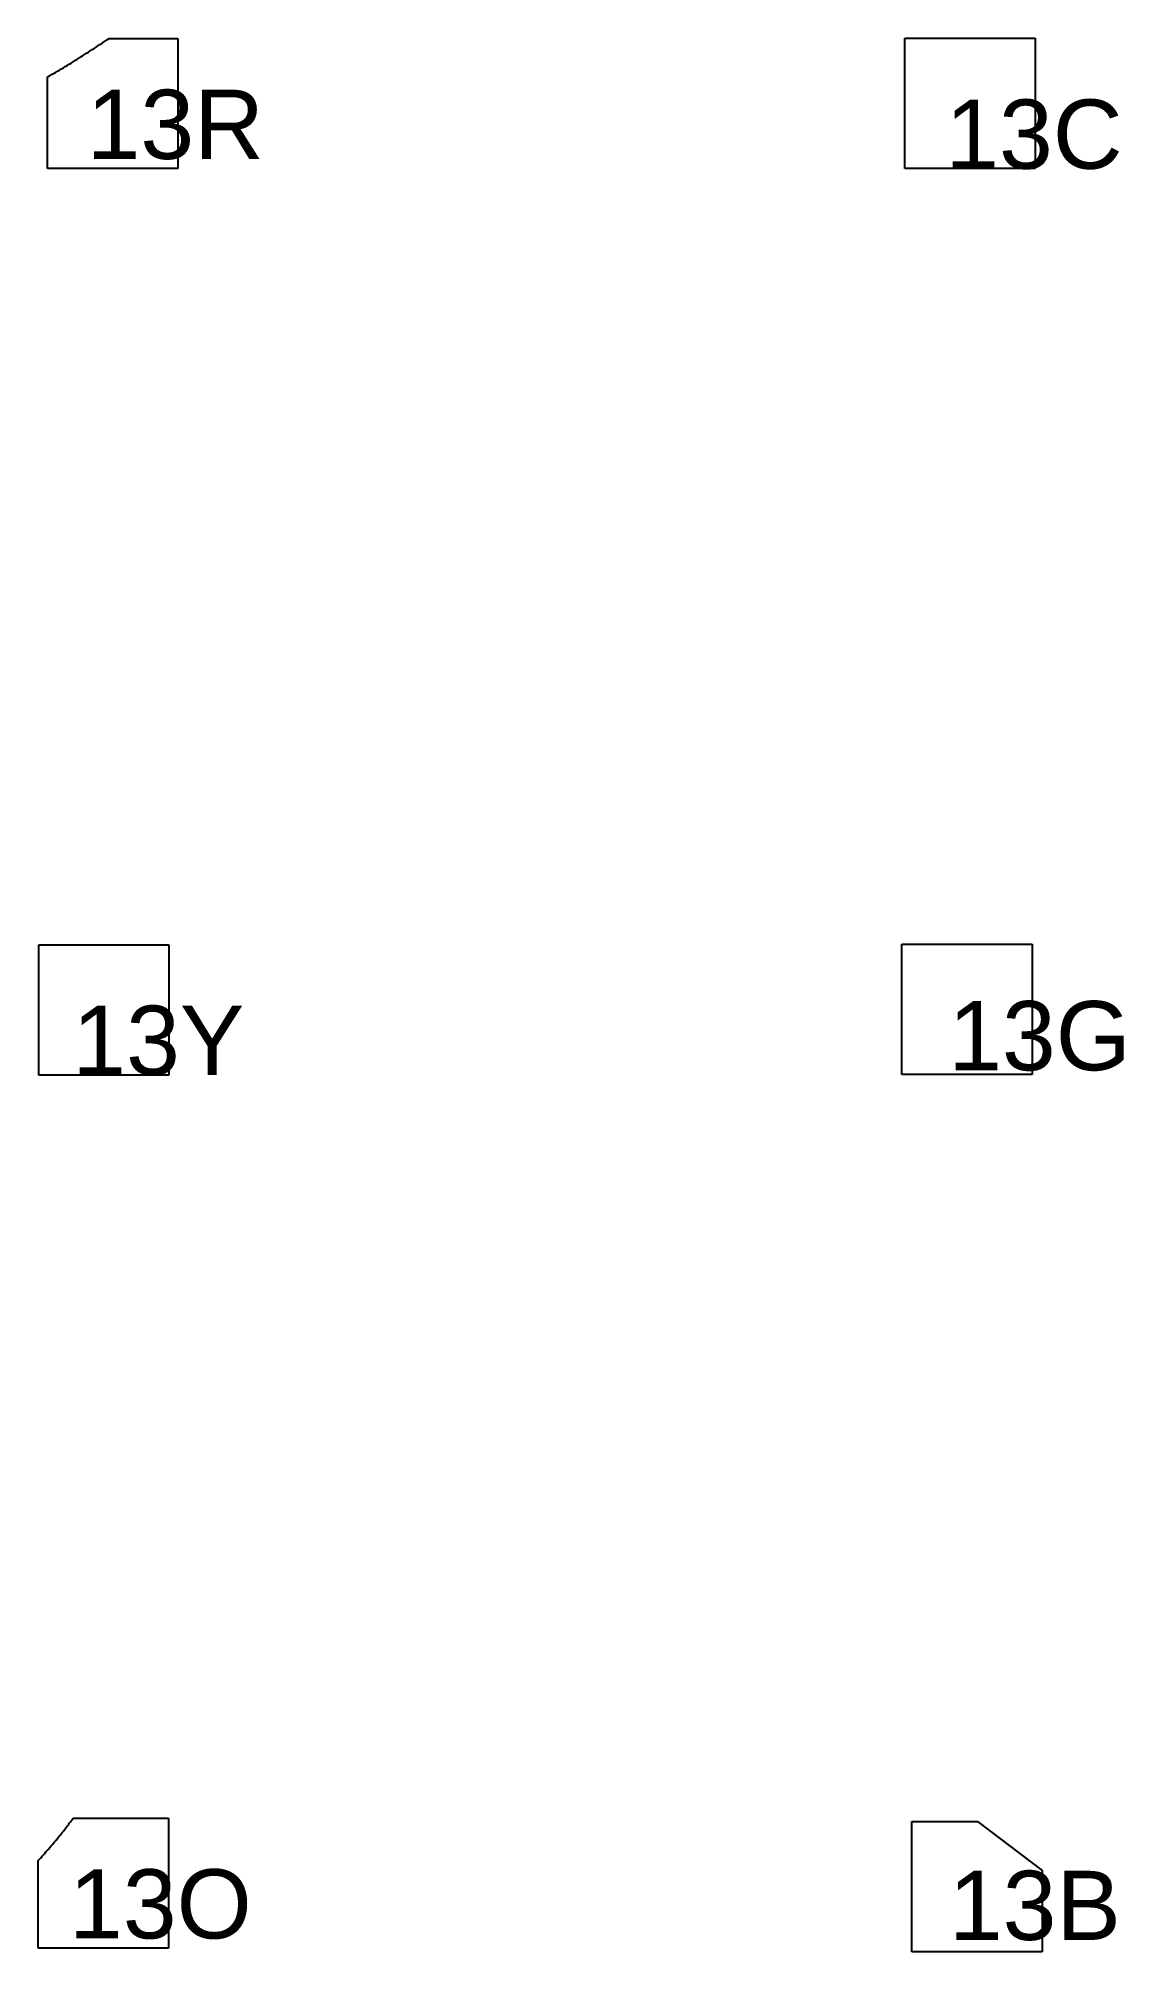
# Model space of a CAD drawing. Header units: millimetres. Extents: x 2.3 to 9, y 2.7 to 14.4.
import ezdxf

# ---------------------------------------------------------------- set-up
doc = ezdxf.new("R2010")
doc.units = ezdxf.units.MM
doc.header["$MEASUREMENT"] = 0
doc.layers.add('CUT', color=1, linetype='Continuous')
doc.layers.add('DISPLAY', color=163, linetype='Continuous')

msp = doc.modelspace()

# ---------------------------------------------------------------- linework, layer by layer
at = {"layer": 'CUT'}
for p, q in [((2.783, 14.434), (3.204, 14.434)), ((3.204, 14.434), (3.204, 13.634)), ((7.672, 14.435), (8.472, 14.435)), ((7.672, 13.635), (7.672, 14.435)), ((8.472, 14.435), (8.472, 13.635)), ((2.404, 13.634), (2.404, 14.197)), ((3.204, 13.634), (2.404, 13.634)), ((8.472, 13.635), (7.672, 13.635)), ((2.35, 8.864), (3.15, 8.864)), ((2.35, 8.064), (2.35, 8.864)), ((3.15, 8.864), (3.15, 8.064)), ((7.654, 8.868), (8.454, 8.868)), ((7.654, 8.068), (7.654, 8.868)), ((8.454, 8.868), (8.454, 8.068)), ((3.15, 8.064), (2.35, 8.064)), ((8.454, 8.068), (7.654, 8.068)), ((2.562, 3.5), (3.147, 3.5)), ((3.147, 3.5), (3.147, 2.7)), ((7.715, 3.479), (8.119, 3.479)), ((7.715, 2.679), (7.715, 3.479)), ((8.119, 3.479), (8.515, 3.177)), ((2.347, 2.7), (2.347, 3.239)), ((8.515, 3.177), (8.515, 2.679)), ((3.147, 2.7), (2.347, 2.7)), ((8.515, 2.679), (7.715, 2.679))]:
    msp.add_line(p, q, dxfattribs=at)
for points, knots in [([(2.404, 14.197), (2.437, 14.216), (2.501, 14.253), (2.596, 14.312), (2.69, 14.372), (2.752, 14.414), (2.783, 14.434)], [-1, -1, -1, -1, -0.749865, -0.49973, -0.249865, 0, 0, 0, 0]), ([(2.347, 3.239), (2.368, 3.262), (2.41, 3.309), (2.466, 3.376), (2.517, 3.44), (2.547, 3.48), (2.562, 3.5)], [-1, -1, -1, -1, -0.722434, -0.445089, -0.22249, 0, 0, 0, 0])]:
    msp.add_open_spline(points, degree=3, knots=knots, dxfattribs=at)

# ---------------------------------------------------------------- texts
at = {"layer": 'DISPLAY', "char_height": 0.42527, "attachment_point": 7, "line_spacing_factor": 0.963855}
for s, insert, width in [('\\fHelvetica;13R', (2.644, 13.687), 1.43465), ('\\fHelvetica;13C', (7.92, 13.627), 1.42184), ('\\fHelvetica;13Y', (2.556, 8.06), 1.40903), ('\\fHelvetica;13G', (7.938, 8.088), 1.44234), ('\\fHelvetica;13O', (2.536, 2.754), 1.45002), ('\\fHelvetica;13B', (7.942, 2.745), 1.38342)]:
    msp.add_mtext(s, dxfattribs=dict(at, insert=insert, width=width))

doc.saveas('drawing.dxf')
